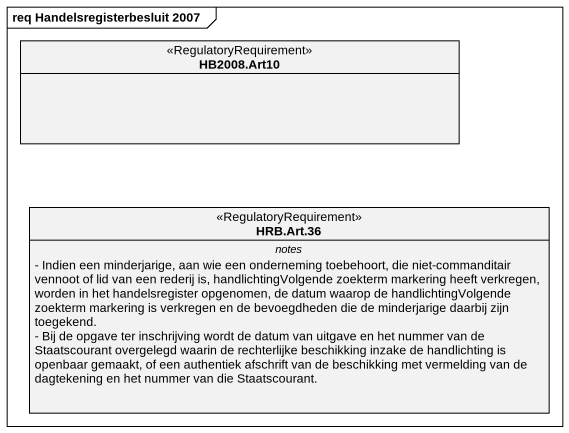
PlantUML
@startuml
mainframe req Handelsregisterbesluit 2007
hide circle
hide empty members
skinparam classAttributeIconSize 0
class "HB2008.Art10" as HB2008_Art10 <<RegulatoryRequirement>>
class "HRB.Art.36" as HRB_Art_36 <<RegulatoryRequirement>> {
  -- notes --
  - Indien een minderjarige, aan wie een onderneming toebehoort, die niet-commanditair vennoot of lid van een rederij is, handlichtingVolgende zoekterm markering heeft verkregen, worden in het handelsregister opgenomen, de datum waarop de handlichtingVolgende zoekterm markering is verkregen en de bevoegdheden die de minderjarige daarbij zijn toegekend.
  - Bij de opgave ter inschrijving wordt de datum van uitgave en het nummer van de Staatscourant overgelegd waarin de rechterlijke beschikking inzake de handlichting is openbaar gemaakt, of een authentiek afschrift van de beschikking met vermelding van de dagtekening en het nummer van die Staatscourant.
}
@enduml
